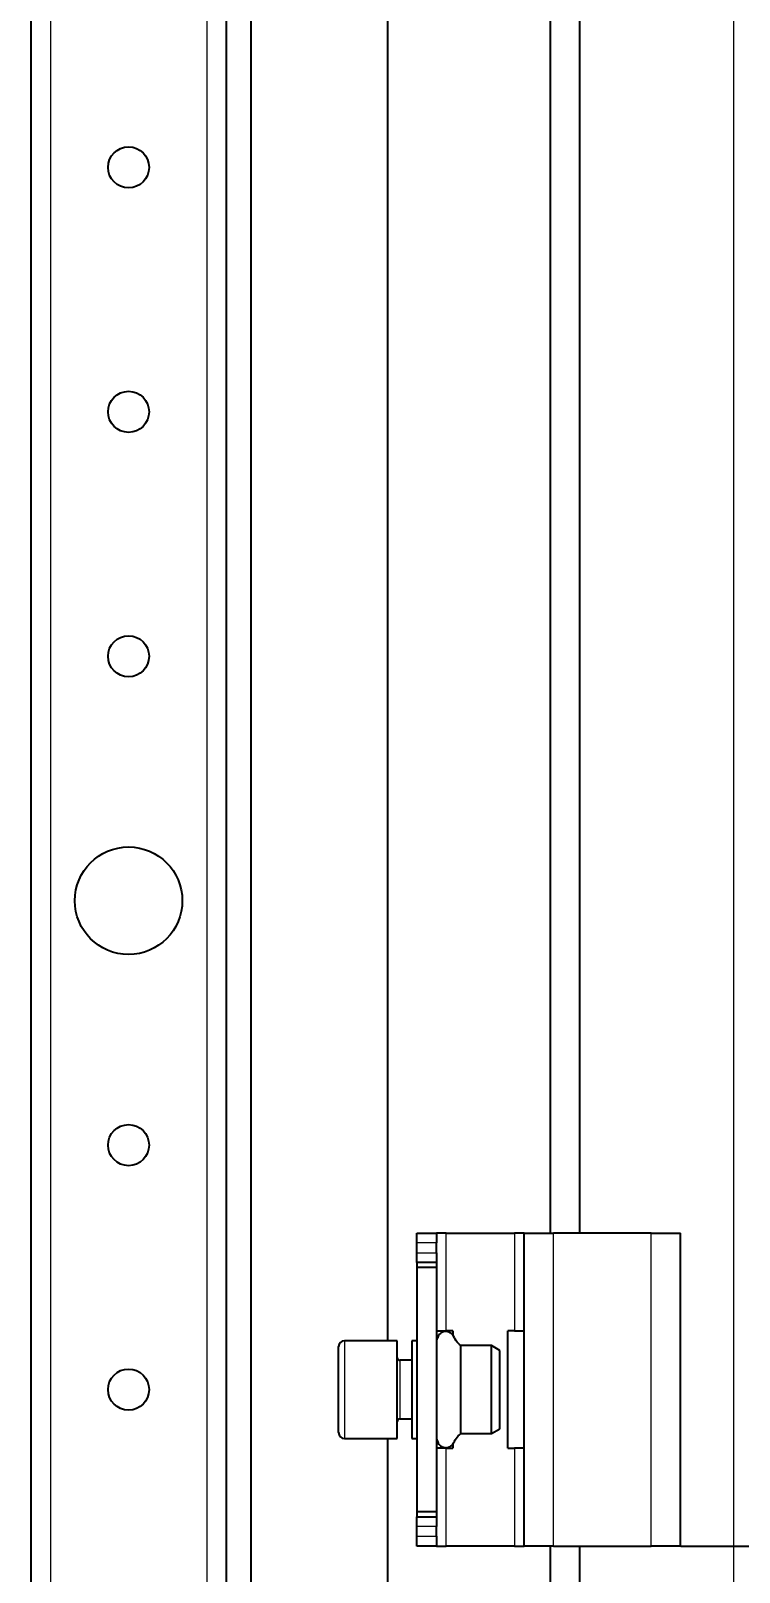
# Model space of a CAD drawing. Header units: millimetres. Extents: x -145 to 1282, y -1011 to 1043.
# Drawn here: x 1075.9 to 1148.4, y -770 to -612.4 of the extents above; entities that cross this region are included whole.
import ezdxf

# ---------------------------------------------------------------- set-up
doc = ezdxf.new("R2010")
doc.units = ezdxf.units.MM
doc.layers.add('FORMAT', color=7, linetype='Continuous')
doc.styles.add('SLDTEXTSTYLE0', font='TXT', dxfattribs={"width": 0.75})
doc.dimstyles.new('SLDDIMSTYLE0', dxfattribs={"dimtxt": 20, "dimasz": 10, "dimexe": 0, "dimexo": 0.0625, "dimgap": 5, "dimtad": 2, "dimdec": 1, "dimrnd": 1e-09, "dimzin": 12, "dimdsep": 46, "dimtxsty": 'SLDTEXTSTYLE0', "dimsah": 1, "dimcen": 0.09, "dimadec": 0, "dimazin": 3, "dimtfac": 1, "dimtofl": 0, "dimtmove": 0, "dimatfit": 3, "dimfxl": 0, "dimfrac": 2, "dimtolj": 1, "dimtzin": 12, "dimarcsym": 0})

# ---------------------------------------------------------------- blocks, each defined once
blk = doc.blocks.new('_D_5')
at = {"layer": 'FORMAT'}
for p, q in [((1142.38, 764.65), (1281.37, 764.65)), ((1280.37, 764.65), (1280.37, -767.35)), ((1142.38, -767.35), (1281.37, -767.35))]:
    blk.add_line(p, q, dxfattribs=at)
for points in [[(1280.37, 764.65), (1278.83, 754.65), (1281.91, 754.65)], [(1280.37, -767.35), (1281.91, -757.35), (1278.83, -757.35)]]:
    blk.add_solid(points, dxfattribs=at)
at = {"layer": 'FORMAT', "insert": (1254.59, -30.91), "char_height": 20, "attachment_point": 1, "rotation": 90, "style": 'SLDTEXTSTYLE0'}
blk.add_mtext('1532', dxfattribs=at)

msp = doc.modelspace()

# ---------------------------------------------------------------- linework, layer by layer
at = {"color": 8, "linetype": 'Continuous', "lineweight": 18}
for p, q in [((1147.77, 873.55), (1147.77, -876.25)), ((1077.87, 816.15), (1077.87, -818.85)), ((1093.87, 816.15), (1093.87, -818.85)), ((1118.37, -745.35), (1118.37, -735.35)), ((1125.37, -735.35), (1125.37, -745.35)), ((1129.37, -767.35), (1129.37, -735.35)), ((1139.37, -767.35), (1139.37, -735.35)), ((1117.37, -736.35), (1115.37, -736.35)), ((1115.37, -737.35), (1117.37, -737.35)), ((1107.97, -746.35), (1107.97, -753.91)), ((1113.62, -748.35), (1113.62, -754.35)), ((1107.97, -753.91), (1107.97, -756.35)), ((1118.37, -767.35), (1118.37, -757.35)), ((1125.37, -757.35), (1125.37, -767.35)), ((1117.37, -765.35), (1115.37, -765.35)), ((1115.37, -766.35), (1117.37, -766.35))]:
    msp.add_line(p, q, dxfattribs=at)
at = {"color": 7, "linetype": 'Continuous', "lineweight": 25}
for p, q in [((1098.37, 843.15), (1098.37, -845.85)), ((1075.87, 816.15), (1075.87, -818.85)), ((1095.87, 816.15), (1095.87, -818.85)), ((1112.37, -326.53), (1112.37, -746.35)), ((1129.07, -735.35), (1129.07, -326.85)), ((1132.07, -735.35), (1132.07, -326.85)), ((1115.37, -735.35), (1117.37, -735.35)), ((1115.37, -736.35), (1115.37, -735.35)), ((1117.37, -735.35), (1117.37, -736.35)), ((1118.37, -735.35), (1117.37, -735.35)), ((1118.37, -735.35), (1125.37, -735.35)), ((1126.37, -735.35), (1125.37, -735.35)), ((1126.37, -735.35), (1129.37, -735.35)), ((1126.37, -767.35), (1126.37, -735.35)), ((1139.37, -735.35), (1129.37, -735.35)), ((1139.37, -735.35), (1142.37, -735.35)), ((1142.37, -767.35), (1142.37, -735.35)), ((1115.37, -737.35), (1115.37, -736.35)), ((1115.37, -738.35), (1115.37, -737.35)), ((1117.37, -737.35), (1117.37, -736.35)), ((1117.37, -737.35), (1117.37, -738.35)), ((1117.37, -738.35), (1115.37, -738.35)), ((1115.37, -738.35), (1115.37, -738.85)), ((1117.37, -738.85), (1115.37, -738.85)), ((1115.37, -738.85), (1115.37, -763.85)), ((1117.37, -738.35), (1117.37, -738.85)), ((1117.37, -738.85), (1117.37, -763.85)), ((1117.37, -745.35), (1118.37, -745.35)), ((1119.07, -745.35), (1118.37, -745.35)), ((1119.07, -745.35), (1119.07, -745.8)), ((1124.67, -757.35), (1124.67, -745.35)), ((1125.37, -745.35), (1124.67, -745.35)), ((1125.37, -745.35), (1126.37, -745.35)), ((1107.37, -753.6), (1107.37, -746.95)), ((1113.37, -746.35), (1107.97, -746.35)), ((1113.37, -753.91), (1113.37, -746.35)), ((1115.37, -746.35), (1114.87, -746.35)), ((1114.87, -746.35), (1114.87, -747.56)), ((1123, -746.85), (1119.87, -746.85)), ((1119.87, -755.85), (1119.87, -746.85)), ((1123.87, -747.35), (1123, -746.85)), ((1123, -755.85), (1123, -746.85)), ((1114.87, -748.35), (1113.62, -748.35)), ((1114.87, -747.56), (1114.87, -756.35)), ((1123.87, -755.35), (1123.87, -747.35)), ((1107.37, -755.75), (1107.37, -753.6)), ((1113.37, -756.35), (1113.37, -753.91)), ((1113.62, -754.35), (1114.87, -754.35)), ((1107.97, -756.35), (1113.37, -756.35)), ((1112.37, -756.35), (1112.37, -776.18)), ((1114.87, -756.35), (1115.37, -756.35)), ((1119.87, -755.85), (1123, -755.85)), ((1123, -755.85), (1123.87, -755.35)), ((1118.37, -757.35), (1117.37, -757.35)), ((1118.37, -757.35), (1119.07, -757.35)), ((1119.07, -756.9), (1119.07, -757.35)), ((1124.67, -757.35), (1125.37, -757.35)), ((1126.37, -757.35), (1125.37, -757.35)), ((1117.37, -763.85), (1115.37, -763.85)), ((1115.37, -763.85), (1115.37, -764.35)), ((1115.37, -765.35), (1115.37, -764.35)), ((1115.37, -764.35), (1117.37, -764.35)), ((1117.37, -763.85), (1117.37, -764.35)), ((1117.37, -764.35), (1117.37, -765.35)), ((1115.37, -766.35), (1115.37, -765.35)), ((1117.37, -766.35), (1117.37, -765.35)), ((1115.37, -767.35), (1115.37, -766.35)), ((1117.37, -767.35), (1115.37, -767.35)), ((1117.37, -766.35), (1117.37, -767.35)), ((1117.37, -767.35), (1118.37, -767.35)), ((1125.37, -767.35), (1118.37, -767.35)), ((1125.37, -767.35), (1126.37, -767.35)), ((1129.37, -767.35), (1126.37, -767.35)), ((1129.07, -774.65), (1129.07, -767.35)), ((1129.37, -767.35), (1139.37, -767.35)), ((1132.07, -774.65), (1132.07, -767.35)), ((1142.37, -767.35), (1139.37, -767.35))]:
    msp.add_line(p, q, dxfattribs=at)
for centre, radius in [((1085.87, -626.35), 2.1), ((1085.87, -651.35), 2.1), ((1085.87, -676.35), 2.1), ((1085.87, -701.35), 5.5), ((1085.87, -726.35), 2.1), ((1085.87, -751.35), 2.1)]:
    msp.add_circle(centre, radius, dxfattribs=at)
for centre, radius, start, end in [((1107.97, -746.95), 0.6, 90, 180), ((1113.62, -748.1), 0.25, 180, 270), ((1113.62, -754.6), 0.25, 90, 180), ((1107.97, -755.75), 0.6, 180, 270)]:
    msp.add_arc(centre, radius, start, end, dxfattribs=at)
for points, knots in [([(1119.87, -746.85), (1119.69, -746.7), (1119.34, -746.39), (1119.15, -745.82), (1118.78, -745.52), (1118.45, -745.39), (1118.09, -745.42), (1117.74, -745.61), (1117.49, -745.97), (1117.41, -746.27), (1117.37, -746.42)], [0, 0, 0, 0, 0.185676, 0.371025, 0.466937, 0.562172, 0.656347, 0.751553, 0.873842, 1, 1, 1, 1]), ([(1117.37, -756.28), (1117.41, -756.43), (1117.49, -756.73), (1117.74, -757.09), (1118.09, -757.28), (1118.45, -757.31), (1118.78, -757.18), (1119.15, -756.88), (1119.34, -756.31), (1119.69, -756), (1119.87, -755.85)], [0, 0, 0, 0, 0.126158, 0.248447, 0.343653, 0.437828, 0.533063, 0.628975, 0.814324, 1, 1, 1, 1])]:
    msp.add_open_spline(points, degree=3, knots=knots, dxfattribs=at)

# ---------------------------------------------------------------- dimensions: what is measured, and where the dimension line sits
at = {"layer": 'FORMAT'}
dim = msp.add_linear_dim(base=(1280.37, -767.35), p1=(1142.37, 764.65), p2=(1142.37, -767.35), angle=90, dimstyle='SLDDIMSTYLE0', dxfattribs=at)
dim.commit()
dim.dimension.update_dxf_attribs({"geometry": '_D_5', "text_midpoint": (1280.37, -1.35), "dimtype": 160})

doc.saveas('drawing.dxf')
